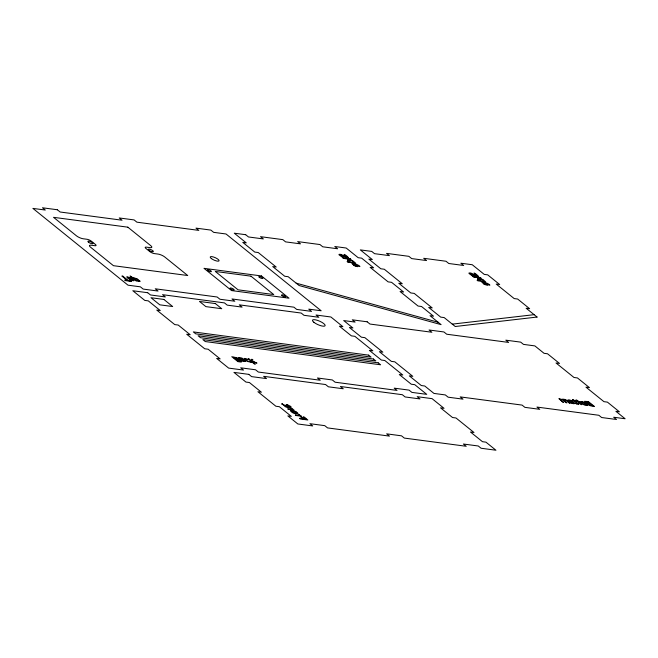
<?xml version="1.0" encoding="UTF-8"?>
<svg xmlns="http://www.w3.org/2000/svg" width="658" height="658" viewBox="0 0 658 658"><rect width="100%" height="100%" fill="white"/><g stroke="black" fill="none" stroke-linecap="round" stroke-linejoin="round"><path stroke-width="0.99" d="M452.285 324.131L534.123 314.672M296.149 283.146L438.146 322.256M575.306 400.837L576.063 401.372M299.242 415.231L295.22 414.885L295.985 415.511L301.644 416.259L298.206 414.17L299.242 415.231M139.981 281.205L136.28 281.048L130.045 276.015L132.908 277.676L137.037 278.712L139.981 281.205M290.4 410.584C291.56 412.887 295.286 414.088 297.761 413.553A3.134 0.88 23.7 0 0 297.457 412.805L296.585 412.097A3.101 0.872 23.7 0 0 294.809 411.168L290.4 410.584M352.129 263.685L354.243 265.709L357.746 266.696L354.588 264.146C365.626 270.323 356.85 262.608 352.129 263.685M482.1 282.331L484.206 284.355L487.718 285.342L484.559 282.792C495.597 288.969 486.821 281.254 482.1 282.331M128.088 277.413L130.671 279.65A1.793 0.502 23.7 0 0 131.871 280.086L132.571 280.176A1.777 0.502 23.7 0 0 132.957 279.954L130.333 277.841L128.088 277.413M573.858 403.066L571.58 402.77L568.956 400.648A1.777 0.502 23.7 0 1 569.343 400.426L570.042 400.525A1.793 0.502 23.7 0 1 571.243 400.952L573.858 403.066M586.41 404.728L584.139 404.431L581.516 402.309A1.777 0.502 23.7 0 1 581.902 402.096L582.601 402.186A1.793 0.502 23.7 0 1 583.794 402.614L586.41 404.728M347.482 259.951L347.712 260.634A3.578 1.003 23.7 0 0 349.554 261.892L347.103 261.571L347.868 262.188L355.739 263.233L353.362 261.242A2.525 0.707 23.7 0 0 351.791 260.445L347.482 259.951M477.453 278.597L477.675 279.28A3.578 1.003 23.7 0 0 479.517 280.538L477.066 280.218L477.84 280.834L485.711 281.879L483.334 279.889A2.525 0.707 23.7 0 0 481.763 279.091L477.453 278.597M245.344 359.054C246.265 361.686 249.76 361.209 251.488 362.221L247.647 361.53L244.11 358.881A3.043 0.855 23.7 0 1 244.488 358.413L248.296 359.646L245.344 359.054M245.697 361.324L242.35 361.11L241.568 360.485L244.488 360.897L238.747 358.52A2.69 0.757 23.7 0 1 238.212 357.886L238.204 357.738A2.385 0.666 23.7 0 1 238.706 357.549L241.93 358.042L245.697 361.324M126.978 276.903L127.496 277.989L130.448 279.93A3.134 0.88 23.7 0 0 132.332 280.579L133.418 280.727A3.101 0.872 23.7 0 0 134.117 280.415L131.205 277.873L126.978 276.903M575.018 403.527C572.592 404.366 569.154 402.309 567.805 400.187A3.101 0.872 23.7 0 1 568.496 399.883L569.581 400.023A3.134 0.88 23.7 0 1 571.465 400.673L575.018 403.527M587.578 405.188C585.151 406.027 581.713 403.971 580.356 401.849A3.101 0.872 23.7 0 1 581.055 401.544L582.141 401.684A3.134 0.88 23.7 0 1 584.024 402.334L587.578 405.188M348.658 260.478C353.996 265.404 355.386 259.844 348.658 260.478M478.621 279.124C483.967 284.05 485.349 278.49 478.621 279.124M291.543 411.11L293.394 412.599L296.643 413.027A1.793 0.502 23.7 0 0 296.495 412.574L295.935 412.122A1.777 0.502 23.7 0 0 294.8 411.538L291.543 411.11M239.372 359.622C239.751 360.609 245.039 363.035 237.867 361.604L231.789 356.702L236.609 357.672L239.372 359.622M586.944 403.321C587.931 405.813 591.961 406.109 594.404 406.447L588.334 401.544L584.452 401.331L586.944 403.321M559.07 398.748L562.82 402.26L563.774 402.383C555.854 397.021 564.161 399.817 566.028 402.688L566.982 402.811C559.432 397.654 566.678 399.891 569.236 403.107L570.19 403.239L565.633 399.562L562.582 399.102L562.319 399.562L559.07 398.748M348.469 257.73L345.944 257.566L340.301 254.885L343.336 257.262L342.144 257.097L339.191 254.942A3.339 0.938 23.7 0 1 339.076 254.317C342.16 253.675 344.216 257.179 347.161 257.303C340.482 252.203 346.174 254.712 348.469 257.73M478.432 276.376L475.915 276.212L470.264 273.531L473.308 275.908L472.107 275.743L469.154 273.588A3.339 0.938 23.7 0 1 469.047 272.963C472.131 272.322 474.188 275.825 477.124 275.949C470.454 270.849 476.145 273.358 478.432 276.376M578.522 404.16L576.482 404.045L575.791 403.486L577.28 403.675L576.515 402.893L574.352 401.141L571.958 400.393L573.71 400.632L572.402 399.571L573.357 399.694L574.664 400.755L577.181 401.092L575.873 400.031L576.819 400.154L579.41 401.816L578.769 401.725C585.275 405.92 579.871 405.451 577.814 401.602L575.298 401.265L578.522 404.16M240.409 361.3L238.18 361.184L236.403 359.745L238.895 360.214L240.409 361.3M585.85 401.783L587.306 402.935L589.798 403.403L588.022 401.964L585.85 401.783M138.706 280.793L136.107 280.267L133.533 278.178L136.107 278.647L138.706 280.793M238.155 359.301L235.729 359.202L233.483 357.393L236.674 358.1L238.155 359.301M588.178 403.749L589.519 405.048L592.71 405.756L590.473 403.946L588.178 403.749M353.346 264.055L353.889 265.108L356.274 265.996L353.346 264.055M483.309 282.701L483.86 283.754L486.237 284.643L483.309 282.701M239.652 358.166L240.573 359.153L243.37 359.844L239.652 358.166M537.068 317.049L455.229 326.508L444.183 317.584L440.712 317.131L428.736 307.459L432.207 307.919L414.236 293.41L410.773 292.95L398.797 283.285L402.26 283.746L384.297 269.237L380.826 268.777L368.85 259.112L372.321 259.565L360.337 249.9L371.729 251.405L374.525 253.667L389.38 255.633L386.583 253.379L408.873 256.332L411.669 258.586L426.524 260.552L423.727 258.298L446.009 261.251L448.805 263.504L463.66 265.47L460.871 263.216L472.255 264.73L484.239 274.394L487.701 274.855L499.677 284.527L496.214 284.067L514.178 298.576L517.649 299.028L529.624 308.701L526.153 308.24L537.068 317.049M57.345 209.754L42.482 207.78L45.279 210.042L32.9 208.397L127.997 285.177L140.393 286.83L143.189 289.084L158.043 291.05L155.247 288.796L217.148 296.997L219.945 299.25L234.799 301.224L232.003 298.962L293.904 307.171L296.7 309.424L311.555 311.39L308.767 309.137L321.145 310.773L226.031 233.985L213.653 232.348L210.856 230.094L196.002 228.12L198.798 230.382L136.897 222.174L134.1 219.92L119.246 217.954L122.034 220.208L60.133 212.008L57.345 209.754M245.673 234.7L234.281 233.195L246.256 242.868L242.794 242.407L254.769 252.08L258.24 252.532L276.204 267.041L272.733 266.58L284.717 276.253L288.179 276.714L299.094 285.523L441.09 324.633L430.044 315.717L433.507 316.177L421.531 306.505L418.06 306.044L400.097 291.535L403.568 291.996L391.584 282.331L388.121 281.871L370.158 267.362L373.621 267.822L361.645 258.15L358.174 257.697L346.198 248.025L334.807 246.511L337.603 248.773L322.749 246.799L319.952 244.546L297.671 241.593L300.459 243.847L285.605 241.881L282.808 239.627L260.527 236.674L263.323 238.928L248.469 236.962L245.673 234.7M127.833 227.174L53.553 217.329L76.509 235.868A5.174 1.448 23.7 0 0 83.212 238.772L86.93 239.265A3.446 0.971 23.7 0 1 91.404 241.206L95.394 244.431A3.446 0.971 23.7 0 1 94.916 245.714L91.199 245.22A5.174 1.448 23.7 0 0 90.483 247.145L113.439 265.684L187.719 275.521L164.763 256.99A5.174 1.448 23.7 0 0 158.052 254.078L154.342 253.585A3.446 0.971 23.7 0 1 149.868 251.652L145.879 248.428A3.446 0.971 23.7 0 1 146.356 247.145L150.073 247.63A5.174 1.448 23.7 0 0 150.789 245.705L127.833 227.174M343.69 257.952L342.703 257.829L344.562 258.66L343.69 257.952M350.344 258.874L344.685 258.125L345.458 258.742L351.109 259.491L350.344 258.874M473.661 276.599L472.674 276.467L474.533 277.306L473.661 276.599M480.307 277.52L474.657 276.771L475.421 277.388L481.072 278.137L480.307 277.52M261.448 275.949L204.005 268.332L231.55 290.573L288.994 298.189L261.448 275.949M250.969 276.171L215.314 271.45L238.064 289.824L273.72 294.545L250.969 276.171M122.89 276.196L121.886 276.064L127.241 280.39L124.707 280.053L125.431 280.629L131.493 281.435L128.244 280.522L122.89 276.196M147.68 292.711L132.826 290.746L144.801 300.41L148.272 300.87L160.248 310.543L156.777 310.082L174.748 324.591L178.211 325.044L190.187 334.716L186.724 334.256L204.687 348.765L208.158 349.225L220.134 358.89L216.663 358.429L228.647 368.102L243.501 370.067L240.705 367.814L255.559 369.78L258.355 372.041L320.257 380.242L317.46 377.988L332.323 379.954L335.111 382.208L397.013 390.408L394.224 388.154L409.079 390.12L411.875 392.382L426.729 394.348L414.754 384.675L411.283 384.223L399.307 374.55L402.778 375.011L384.807 360.502L381.344 360.041L369.36 350.377L372.831 350.837L354.868 336.328L351.397 335.868L339.421 326.204L342.884 326.656L330.908 316.991L316.054 315.017L318.85 317.279L303.988 315.305L301.2 313.052L239.298 304.851L242.086 307.105L227.232 305.139L224.436 302.886L162.534 294.677L165.331 296.939L150.476 294.965L147.68 292.711M367.172 321.795L352.31 319.821L355.106 322.083L343.715 320.569L352.902 327.988L349.431 327.528L361.415 337.192L364.877 337.653L382.841 352.162L379.378 351.701L391.354 361.374L394.825 361.834L412.788 376.335L409.317 375.874L421.301 385.547L424.764 386.007L433.951 393.418L445.334 394.932L448.131 397.185L462.985 399.151L460.197 396.897L522.098 405.098L524.887 407.351L539.749 409.325L536.953 407.063L598.854 415.272L601.651 417.526L616.505 419.491L613.708 417.238L625.1 418.743L615.921 411.332L619.384 411.793L607.408 402.12L603.937 401.66L585.974 387.159L589.436 387.62L577.461 377.947L573.998 377.486L556.026 362.986L559.497 363.438L547.522 353.774L544.051 353.313L534.872 345.902L523.48 344.389L520.684 342.135L505.829 340.161L508.626 342.423L446.724 334.223L443.928 331.961L429.074 329.995L431.862 332.249L369.961 324.049L367.172 321.795M215.347 303.56L199.497 301.463L205.888 306.62L221.738 308.717L215.347 303.56M163.875 299.439L151.003 297.729L159.787 304.827L172.659 306.529L163.875 299.439M368.653 355.147L193.353 331.92L195.747 333.853L371.054 357.08L368.653 355.147M373.415 358.997L198.116 335.769L200.509 337.702L375.817 360.929L373.415 358.997M378.185 362.838L202.878 339.61L205.271 341.551L380.579 364.779L378.185 362.838M248.995 358.98L248.041 358.857L254.391 363.981L255.345 364.104L251.627 361.11L256.974 363.117L252.746 361.267L252.73 359.474L251.479 359.309L251.57 360.806L248.995 358.98M248.823 374.369L233.968 372.395L245.944 382.068L249.407 382.528L261.382 392.201L257.92 391.74L275.883 406.241L279.354 406.702L291.329 416.374L287.867 415.914L297.844 423.974L312.698 425.94L309.91 423.686L324.764 425.652L327.561 427.906L389.462 436.114L386.665 433.852L401.52 435.826L404.316 438.08L466.218 446.28L463.421 444.027L478.276 445.992L481.072 448.246L495.926 450.22L485.949 442.16L482.478 441.699L470.503 432.026L473.974 432.487L456.002 417.986L452.54 417.526L440.564 407.853L444.027 408.314L432.051 398.641L417.197 396.675L419.985 398.929L405.131 396.963L402.334 394.71L340.433 386.509L343.229 388.763L328.375 386.797L325.578 384.535L263.677 376.335L266.474 378.589L251.619 376.623L248.823 374.369M282.463 403.979L281.608 403.864L284.552 405.665L291.009 406.578L287.209 404.604L286.419 404.497L287.834 405.641L283.943 405.048L282.463 403.979M288.533 407.006L284.865 406.521L291.107 408.281A2.262 0.633 23.7 0 1 291.798 408.939L291.897 409.358L287.678 408.799L288.443 409.416L294.093 410.164L291.362 407.944L288.533 407.006M301.29 416.736L300.393 416.613L303.108 418.801L299.472 418.324L300.287 418.973L307.821 419.977L304.185 417.04L303.297 416.917L306.118 419.204L303.996 418.924L301.29 416.736M211.374 258.578A4.828 1.357 23.7 0 0 218.9 261.012A4.828 1.357 23.7 0 0 213.677 257.064A4.828 1.357 23.7 0 0 211.374 258.578M148.864 250.172A2.755 0.773 23.7 0 0 153.215 251.677A2.755 0.773 23.7 0 0 150.452 249.448A2.755 0.773 23.7 0 0 148.864 250.172M88.443 242.16A2.755 0.773 23.7 0 0 92.803 243.674A2.755 0.773 23.7 0 0 90.039 241.437A2.755 0.773 23.7 0 0 88.443 242.16M313.858 322.272A6.893 1.933 23.7 0 0 324.748 326.047A6.893 1.933 23.7 0 0 317.83 320.471A6.893 1.933 23.7 0 0 313.858 322.272M230.539 288.829A2.204 0.617 23.7 0 0 234.026 290.03A2.204 0.617 23.7 0 0 231.813 288.245A2.204 0.617 23.7 0 0 230.539 288.829M207.78 270.454A2.204 0.617 23.7 0 0 211.267 271.664A2.204 0.617 23.7 0 0 209.055 269.87A2.204 0.617 23.7 0 0 207.78 270.454M259.285 277.273A2.204 0.617 23.7 0 0 262.772 278.482A2.204 0.617 23.7 0 0 260.56 276.697A2.204 0.617 23.7 0 0 259.285 277.273M282.043 295.648A2.204 0.617 23.7 0 0 285.523 296.857A2.204 0.617 23.7 0 0 283.31 295.072A2.204 0.617 23.7 0 0 282.043 295.648"/></g></svg>
